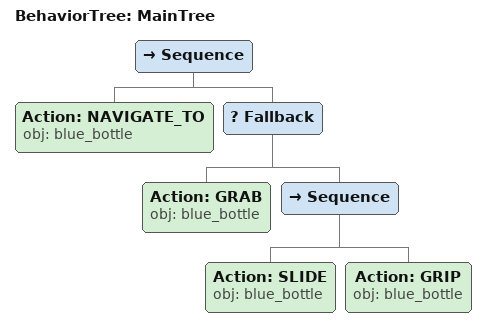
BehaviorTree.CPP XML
<root main_tree_to_execute="MainTree">
  <BehaviorTree ID="MainTree">
    <Sequence>
      <!-- Navigate to blue_bottle -->
      <Action ID="NAVIGATE_TO" obj="blue_bottle" />
      <!-- Fallback: if GRASP blue_bottle fails, try PUSH, FLIP to reposition -->
      <Fallback>
        <!-- Grasp blue_bottle -->
        <Action ID="GRAB" obj="blue_bottle" />
        <Sequence>
          <!-- Push blue_bottle forward toward front edge of table -->
          <Action ID="SLIDE" obj="blue_bottle" />
          <!-- Grasp blue_bottle -->
          <Action ID="GRIP" obj="blue_bottle" />
        </Sequence>
      </Fallback>
    </Sequence>
  </BehaviorTree>
</root>
